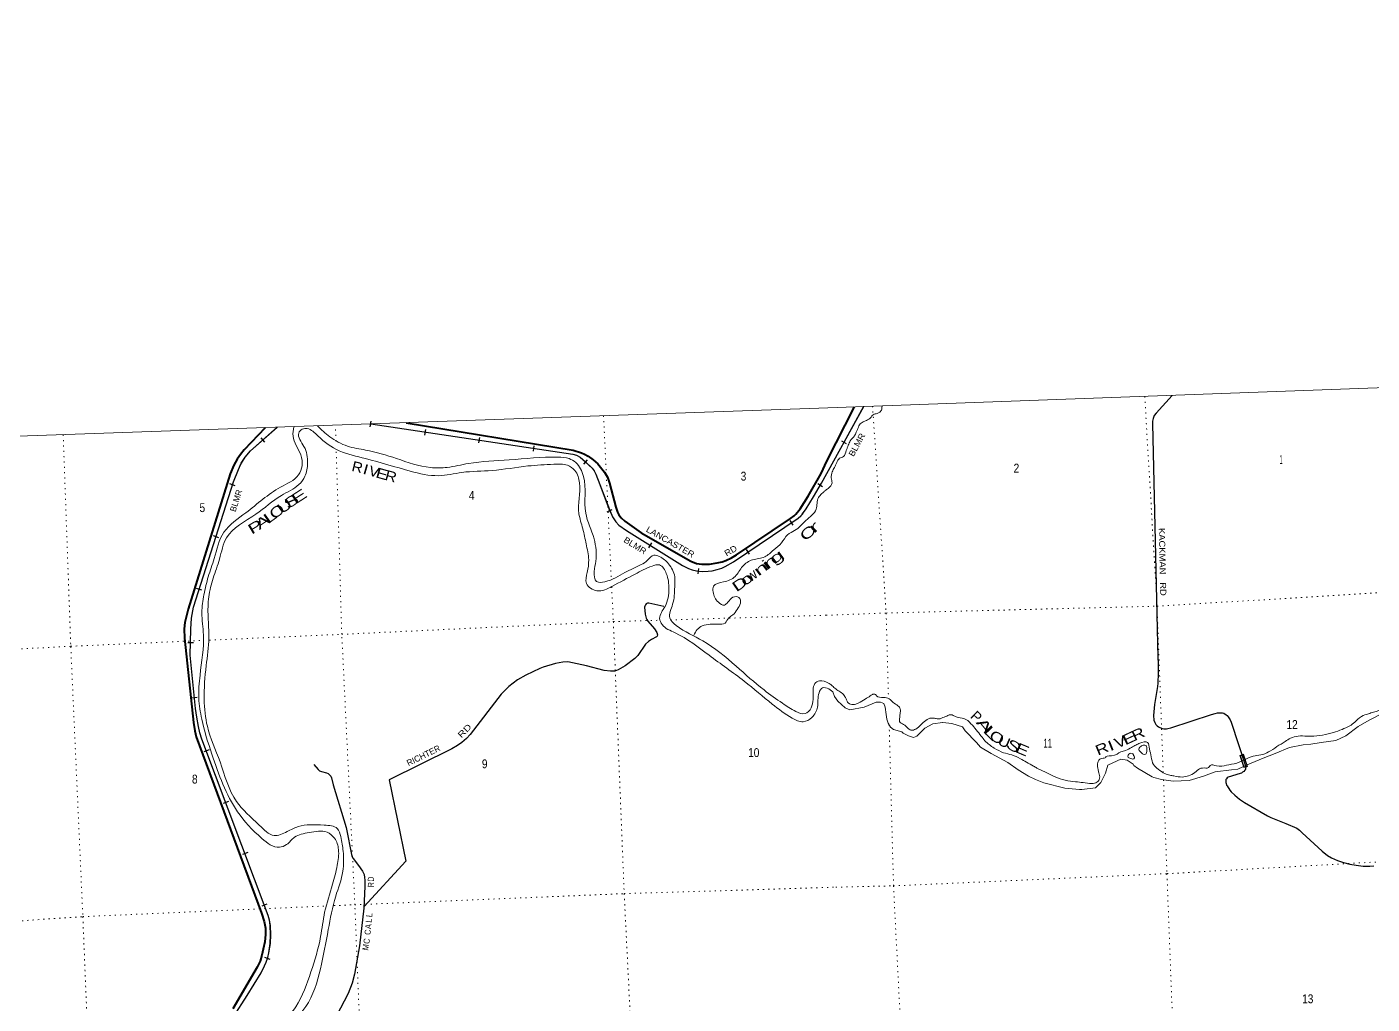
# Model space of a CAD drawing. Header units: feet. Extents: x 751810 to 1010326, y -353855 to -161247.
# Drawn here: x 798864 to 825315, y -180465 to -161247 of the extents above; entities that cross this region are included whole.
import ezdxf
from ezdxf.enums import TextEntityAlignment as Align

# ---------------------------------------------------------------- set-up
doc = ezdxf.new("R2010")
doc.units = ezdxf.units.FT
doc.header["$LTSCALE"] = 70
doc.linetypes.add('DOTTED', pattern=[1.5, 0.3, -1.2])
for name, color, linetype, lineweight in [('26', 7, 'Continuous', 40), ('29', 7, 'Continuous', 25), ('31', 7, 'Continuous', 13), ('34', 7, 'Continuous', 25), ('39', 7, 'Continuous', 13), ('4', 7, 'Continuous', 13), ('7', 7, 'DOTTED', 13)]:
    doc.layers.add(name, color=color, linetype=linetype, lineweight=lineweight)
for name, color, linetype in [('27', 7, 'Continuous'), ('30', 7, 'Continuous'), ('41', 7, 'Continuous')]:
    doc.layers.add(name, color=color, linetype=linetype)

msp = doc.modelspace()

# ---------------------------------------------------------------- linework, layer by layer
at = {"layer": '26'}
for points in [[(814480.7, -170028.26), (814591.12, -169785.13), (815134.28, -168718.36)], [(803549.61, -169130.25), (803138.46, -169564.16), (803061.02, -169656.19), (802999.3, -169747.37), (802934.63, -169865.01), (802861.58, -170038.76), (802037.71, -172696.06), (801970.29, -172957.55), (801954.35, -173084.07), (801962.54, -173269.71), (802137.55, -174929.23), (802165.98, -175089.92), (802193.29, -175209.44), (803474.21, -178675.7), (803529.82, -178839.85), (803552.54, -178973.39), (803553.33, -179098.67), (803539.53, -179239.41), (803512.18, -179383.96), (803484.22, -179502.58), (803447.52, -179619.25), (803391.99, -179738.59), (802914.03, -180555.99)], [(806324.33, -169032.14), (809603.48, -169573.81), (809771.53, -169620.89), (809830.32, -169647.36), (809900.86, -169691.48), (810000.8, -169762.07), (810087.1, -169838.11), (810222.21, -170003.41), (810280.04, -170103.24), (810318.48, -170220.1), (810441.72, -170693.65), (810475.51, -170792.93), (810501.96, -170842.93), (810551.93, -170904.69), (810619.97, -170968.45), (810943.84, -171198.95), (811921.87, -171755.43), (812028.95, -171797.33), (812137.71, -171812.03), (812284.67, -171812.03), (812435.54, -171789.46), (812534.52, -171764.97), (812605.06, -171741.45), (812720.4, -171688.98), (812819.63, -171629.68), (813882.01, -170912.08), (813949.81, -170863.52), (813982.15, -170831.16), (814069.97, -170721.7), (814226.34, -170477.87), (814480.7, -170028.26)]]:
    msp.add_lwpolyline(points, dxfattribs=at)
at = {"layer": '29'}
for points in [[(821385.64, -168493.64), (821067.2, -168840.77), (821031.87, -168891.72), (821009.01, -168948.91), (820996.54, -169001.93), (820994.01, -169048.95)], [(820994.01, -169048.95), (821093.29, -173379.71), (821104.93, -173635.04), (821106.9, -173632.98)], [(811385.84, -172648.45), (811096.12, -172579.74), (811069.97, -172579.23), (811043.12, -172592.66), (811024.33, -172611.46), (811012.65, -172636.4), (811009.11, -172657.19), (811022.12, -172793.53), (811040.44, -172872.01), (811053.52, -172902.21), (811072.8, -172932.45), (811204.12, -173081.51), (811252.51, -173159.42), (811263.24, -173199.71), (811255.19, -173228.49), (811247.14, -173240), (811144.12, -173294.61), (811083.39, -173334.01), (811030.1, -173383.1), (810876.62, -173610.93), (810820.32, -173667.08), (810627.83, -173815.2), (810492.82, -173890.03), (810423.03, -173914.2), (810342.28, -173920.28), (810213.64, -173903.46), (809870.26, -173812.34), (809593.55, -173750.35), (809501.92, -173735.64), (809402.95, -173736.92), (809256.9, -173765.96), (809013.71, -173841.67), (808951.97, -173863.16), (808672.65, -173994.94), (808512.84, -174089.74), (808337.24, -174220.41), (808187.55, -174370.54), (807578.05, -175164.47), (807510.44, -175238.43), (807413.03, -175318.12), (807333.27, -175378.1), (807218.67, -175444.94), (805989.21, -176053.41), (806315.63, -177651.55), (805492.91, -178548.47)], [(821104.93, -173635.04), (821109.09, -173782.68), (821109.09, -173954.24), (821100.78, -174150.75), (821092.46, -174216.25), (821034.27, -174569.76), (821017.64, -174786.02), (821025.95, -174879.6), (821042.58, -174927.43), (821063.36, -174964.85), (821088.3, -174991.89), (821117.4, -175014.76), (821183.92, -175043.87), (821221.33, -175048.03), (821269.13, -175048.03), (821300.31, -175043.88), (821354.35, -175031.4), (822156.64, -174769.38), (822229.38, -174749.64), (822275.11, -174739.24), (822331.23, -174736.11), (822370.72, -174737.16), (822397.74, -174745.48), (822443.47, -174773.54), (822468.41, -174791.23), (822487.11, -174816.18), (822522.45, -174877.52), (822543.23, -174922.23), (822831.1, -175800.28)], [(804504.24, -175755.25), (804588.46, -175852.19), (804620.23, -175876.78), (804658.26, -175892.48), (804756.28, -175914.49), (804785.77, -175928.75), (804805.9, -175946.2), (804837.78, -175985.21), (804850.19, -176012.01), (804887.81, -176152.44), (805142.14, -176992.46), (805250.16, -177552.47), (805277.41, -177604.01), (805382.07, -177740.25), (805462.23, -177850.62), (805492.65, -177916.61), (805505.18, -177974.18), (805510.55, -178025.21), (805507.95, -178154.26), (805491.89, -178575.31), (805406.91, -179316.98), (805305.31, -179877.63), (805258.22, -180053.2), (805183.2, -180259.48), (804495.85, -181570.83)], [(822831.1, -175800.28), (822829.02, -175836.15), (822823.82, -175849.67), (822815.51, -175862.67), (822791.61, -175888.14), (822769.78, -175904.26), (822745.88, -175920.37), (822724.06, -175929.21), (822487.11, -176004.07), (822466.32, -176016.03), (822449.7, -176031.62), (822440.34, -176050.34), (822437.23, -176074.77), (822440.34, -176108.56), (822444.5, -176127.28), (822454.89, -176156.39), (822466.32, -176174.59), (822516.21, -176255.16), (822545.31, -176291.03), (822617.02, -176358.09), (822707.43, -176432.44), (822804.08, -176497.42), (823257.19, -176762.54), (823326.81, -176794.26), (823617.8, -176914.87), (823833.96, -177006.37), (823884.88, -177043.27), (823942.04, -177097.86), (824332.79, -177459.69), (824439.84, -177539.22), (824518.82, -177587.05), (824635.22, -177639.03), (824752.64, -177680.11), (824876.32, -177711.81), (824998.95, -177732.61), (825142.36, -177749.24), (825268.1, -177750.81), (825350.21, -177745.08)]]:
    msp.add_lwpolyline(points, dxfattribs=at)
at = {"layer": '31'}
for p, q in [((822786.55, -175552.09), (822866.63, -175788.92)), ((822866.63, -175788.92), (822795.59, -175812.95))]:
    msp.add_line(p, q, dxfattribs=at)
msp.add_lwpolyline([(822795.59, -175812.95), (822715.51, -175576.12), (822786.55, -175552.09)], dxfattribs=at)
msp.add_lwpolyline([(822725.64, -175581.13), (822781.53, -175562.22), (822856.49, -175783.9), (822800.6, -175802.81)], close=True, dxfattribs=at)
at = {"layer": '34'}
for p, q in [((814487.61, -170221.42), (815318.65, -168711.76)), ((805616.62, -169110.04), (805632.97, -169000.64)), ((806690.11, -169273.07), (806706.45, -169163.67)), ((803541.47, -169413.06), (803467.76, -169330.59)), ((807750.93, -169428.93), (807767.28, -169319.53)), ((808824.41, -169591.96), (808840.76, -169482.56)), ((814879.18, -169386.75), (814976.26, -169439.76)), ((809811.78, -169844.22), (809886.62, -169762.77)), ((802958.98, -170269.57), (802853.59, -170236.01)), ((814413.83, -170229.18), (814510.91, -170282.19)), ((810274.01, -170784.99), (810374.54, -170738.86)), ((813933.18, -171042.65), (813871.37, -170950.92)), ((802636.15, -171292.02), (802530.75, -171258.46)), ((811091.56, -171489.62), (811150.07, -171395.75)), ((813074.41, -171618.36), (813012.61, -171526.63)), ((812065.67, -172005.25), (812076.61, -171895.18)), ((802304.22, -172325.84), (802198.83, -172292.28)), ((802137.24, -173361.42), (802026.66, -173358.98)), ((802211.85, -174436.63), (802101.77, -174447.44)), ((802444.63, -175463.53), (802341.11, -175502.49)), ((802824.62, -176480.66), (802721.1, -176519.61)), ((803204.72, -177483.24), (803101.2, -177522.2)), ((803584.71, -178500.37), (803481.19, -178539.32)), ((803648.22, -179586), (803543.86, -179549.35))]:
    msp.add_line(p, q, dxfattribs=at)
at = {"layer": '34', "lineweight": 13}
msp.add_line((814500.34, -170195.79), (815312.8, -168707.62), dxfattribs=at)
at = {"layer": '34'}
for points in [[(802928.24, -180716.59), (803195.78, -180296.9), (803468.3, -179846.93), (803535.06, -179714.37), (803568.61, -179640.03), (803599.76, -179551.34), (803620.16, -179459.7), (803650.09, -179274.34), (803656.59, -179104.46), (803650.08, -178921.74), (803633.31, -178811.45), (803609.77, -178721.97), (802304.48, -175253.55), (802266.08, -175128.67), (802237.28, -175002.61), (802203.7, -174821.36), (802178.01, -174650.65), (802074.77, -173599.46), (802086.01, -173089.81), (802100.55, -172872.22), (802140.17, -172661.08), (802926.71, -170190.98), (803026.52, -169951.1), (803079.33, -169826.21), (803156.18, -169710.87), (803262.7, -169585.47), (803782.2, -169121.2)], [(805623.6, -169055.87), (809598.32, -169649.74), (809669.9, -169670.9), (809739.67, -169708.21), (809845.04, -169800.63), (809979.72, -169924.38), (810020.63, -169978.54), (810052.32, -170041.53), (810316.77, -170741), (810380.45, -170879.79), (810445.12, -170977.89), (810502.57, -171043.91), (810655.74, -171153.64), (811758, -171840.67), (811874.31, -171898.13), (811943.76, -171924.49), (812028.44, -171944.05), (812144.96, -171955.64), (812261.65, -171952.21), (812339.03, -171943.65), (812437.25, -171919.68), (812525.92, -171888.51), (812593.91, -171860.52), (812760.81, -171763.81), (814032.02, -170907.37), (814079.89, -170865.46), (814100.21, -170842.13), (814110.98, -170828.96), (814134.93, -170797.21), (814184.03, -170722.11), (814331.04, -170487.7), (814486.7, -170222.09)]]:
    msp.add_lwpolyline(points, dxfattribs=at)
at = {"layer": '34', "lineweight": 13}
for points in [[(802929.2, -180717.13), (803196.71, -180297.48), (803469.26, -179847.46), (803536.05, -179714.84), (803569.63, -179640.44), (803600.82, -179551.64), (803621.24, -179459.91), (803651.19, -179274.45), (803657.69, -179104.46), (803651.18, -178921.64), (803634.39, -178811.23), (803610.82, -178721.64), (802305.52, -175253.19), (802267.14, -175128.39), (802238.36, -175002.39), (802204.78, -174821.18), (802179.1, -174650.51), (802075.87, -173599.42), (802087.11, -173089.86), (802101.64, -172872.36), (802141.24, -172661.35), (802927.74, -170191.36), (803027.53, -169951.53), (803080.3, -169826.73), (803157.06, -169711.53), (803263.49, -169586.24), (803782.93, -169122.02)], [(805623.44, -169056.96), (809598.08, -169650.82), (809669.48, -169671.92), (809739.04, -169709.12), (809844.31, -169801.45), (809978.9, -169925.12), (810019.69, -169979.12), (810051.31, -170041.97), (810315.75, -170741.42), (810379.49, -170880.33), (810444.24, -170978.56), (810501.82, -171044.73), (810655.13, -171154.55), (811757.46, -171841.63), (811873.87, -171899.14), (811943.44, -171925.54), (812028.26, -171945.14), (812144.92, -171956.74), (812261.73, -171953.31), (812339.22, -171944.74), (812437.56, -171920.74), (812526.31, -171889.54), (812594.4, -171861.51), (812761.39, -171764.74), (814032.69, -170908.24), (814080.67, -170866.24), (814101.05, -170842.84), (814111.85, -170829.64), (814135.83, -170797.84), (814184.96, -170722.7), (814331.98, -170488.27), (814487.65, -170222.65)]]:
    msp.add_lwpolyline(points, dxfattribs=at)
at = {"layer": '39'}
msp.add_line((822656.28, -175729.3), (822818.92, -175654.16), dxfattribs=at)
for points in [[(822855.39, -175758.69), (822673.67, -175841.92), (822548.64, -175860.53), (822229.91, -175897.91), (822002.6, -175979.52), (821721.13, -176066.37), (821401.92, -176081.62), (821174.05, -176046.52), (821020.46, -176007.72), (820988.05, -175996.37), (820698.96, -175827.81), (820631.48, -175774.99), (820618.72, -175743.08), (820498.48, -175667.3), (820375.46, -175647.94), (820301.85, -175681.8), (820120.86, -175768.4), (820071.96, -175920.45), (819981.57, -176105.63), (819875.36, -176210.66), (819610.78, -176242.8), (819562.61, -176245.9), (819272.6, -176218.23), (818860.26, -176110.8), (818694.08, -176048.14), (818559.95, -175980.73), (818354.2, -175854.56), (818154.15, -175714.17), (817826.63, -175534.39), (817614.94, -175412.38), (817538.58, -175321.53), (817310.43, -175091.21), (817260.5, -175013.85), (817047.99, -174946.19), (816874.75, -174927.96), (816868.72, -174928.1), (816674.36, -174954.62), (816519.5, -175040.63), (816363.77, -175197.18), (816300.47, -175224.69), (816196.66, -175192.03), (816093.83, -175136.74), (816066.81, -175109.21), (815907.44, -175062.16), (815847.78, -175019.56), (815796.89, -174938.72), (815773.75, -174861.56), (815761.95, -174771.94), (815741.61, -174624.96), (815710.92, -174553.73), (815646.49, -174527.23), (815565.68, -174528.83), (815326.58, -174622.78), (815042.35, -174675.48), (814951.07, -174637.29), (814807.5, -174505.69), (814743.24, -174416.58), (814711.12, -174326.74), (814631.94, -174267.46)], [(825890.04, -174271.69), (825883.8, -174444.91), (825871.97, -174455.24), (825711.29, -174551.45), (825528.6, -174742.74), (825258.33, -174881.66), (825042.03, -175007.3), (824800.82, -175187.83), (824601.93, -175282.88), (824311.38, -175321.64), (824111.03, -175350.31), (823960.69, -175367.79), (823688.43, -175416.2), (823411.69, -175535.15), (823172.5, -175625.07), (822935.54, -175725.01), (822855.39, -175758.69)]]:
    msp.add_lwpolyline(points, dxfattribs=at)
for points in [[(814494.7, -170423.2), (814536.14, -170392.14), (814555.79, -170371.57), (814619.05, -170323.86), (814694.96, -170211.46), (814680.83, -170117.18), (814700.27, -169995.99), (814742.65, -169912.52), (814788.73, -169814.88), (814845.17, -169731.09), (814918.74, -169695.22), (814974.47, -169579.25), (814995.37, -169524.44), (815035.39, -169424.92), (815054.59, -169384.24), (815136.97, -169291.81), (815171.49, -169216.57), (815196.5, -169165.69), (815236.64, -169072.21), (815305.71, -169014.3), (815371.38, -168984.64), (815454.68, -168934.46), (815487.82, -168887.42), (815565.45, -168853.47), (815623.26, -168832.04), (815666.43, -168784.78), (815675.95, -168760.41), (815679.37, -168706.6), (815688.62, -168698.68)], [(804112.03, -169109.45), (804096.18, -169296.32), (804247.14, -169665.53), (804274.36, -169879.95), (804203.86, -170057.44), (803852.02, -170298.83), (803169.1, -170801.02), (802737.85, -171184.67), (802545.78, -171703.55), (802430.53, -172059.07), (802344.1, -172414.6), (802303.48, -172764.52), (802336.09, -173202.16), (802267.93, -173995.42), (802244.78, -174449.03), (802300.88, -174860.03), (802502.56, -175551.87), (803004.36, -176681.36), (803486.23, -177208.39), (803829.65, -177379.87), (803970.62, -177326.78), (804126.66, -177182.61), (804413.15, -177092.37), (804764.69, -177084.46), (804913.4, -177204.19), (804991.09, -177424.95), (804967.22, -177735.69), (804875.08, -178109.14), (804718.45, -178659.87), (804639.75, -179135.5), (804449.78, -179832.27), (804148.9, -180518.72), (803928.45, -180781.81), (803540.6, -181028.44), (802760.5, -181509.78), (801853.68, -181989.39), (801565.51, -182150.12), (801537.66, -182219.5), (801571.57, -182393.44), (801521.08, -182628.62), (801350.49, -182940.32), (801144.27, -183450.47), (801155.15, -183778.16), (801261.6, -184138.82), (801267.58, -184500.88), (801179.3, -184990.93), (801097.3, -185609.56), (801086.7, -185895.71), (801082.62, -186378.87), (801093.41, -186885.67), (801183.85, -187369.65), (801354.87, -187858.93), (801479.8, -188231.05), (801534.65, -188490.82), (801666.61, -188772.12), (801769.11, -189195.31), (801793.64, -189450.07), (801779.64, -189573.32), (801687.06, -189691.18), (801381.75, -189820.29), (800714.24, -190181.08), (800097.67, -190501.9), (799807.5, -190602.32), (799582.19, -190718.65), (799195.89, -190890.77), (798877.2, -190980.09), (798460.85, -191155.23), (797909.64, -191264.52), (797526.43, -191347.98), (797097.29, -191501.43), (796611.74, -191590.37), (796054.44, -191637.48), (795035.98, -191539.24), (794546.62, -191573.98), (794255.31, -191640.22), (793824.98, -191757.48), (793550.44, -192086.81), (793428.52, -192410.95), (793465.21, -192850.46), (793561.5, -193086.69), (793638.38, -193343.7), (793721.09, -194079.51), (793712.4, -194605.09), (793701.47, -194760.43), (793633.37, -195010.29), (793351.54, -195362), (792757.35, -195994.01), (792655.94, -196088.02), (792632.58, -196050.58), (792658.96, -195997.36), (792600.65, -196057.7)], [(814631.94, -174267.46), (814508.85, -174243.79), (814439.7, -174340.73), (814408.94, -174625.55), (814301.02, -174826.44), (814126.91, -174910.85), (813911.46, -174839.68), (813520.39, -174565.16), (812970.78, -174116.91), (812276.26, -173603.14), (811608.31, -173162.93), (811353.64, -173000.51), (811305.46, -172881.39), (811412.18, -172644.31), (811487.12, -172297.61), (811436.96, -171997.43), (811302.64, -171826.89), (811156.65, -171849.97), (810824.17, -172008.18), (810367.85, -172251.1), (810073.13, -172335.58), (809867.33, -172191.62), (809882.28, -171975.77), (809910.15, -171725.26), (809859.65, -171415.03), (809795.43, -171115.32), (809719.29, -170820.04), (809729.4, -170215.92), (809638.87, -169971.45), (809492.7, -169867.74), (809226.7, -169848.59), (808715.19, -169882.07), (808010.49, -169970.41), (807418.72, -170008.62), (806956.46, -170072.63), (806402.66, -169982.76), (805520.03, -169737.01), (805006.32, -169583.39), (804586.48, -169289.73), (804376.66, -169145.91), (804276.59, -169159.37), (804208.71, -169234.13), (804311.96, -169498.3), (804383.07, -169823.93), (804331.37, -170083.3), (804212.14, -170246.35), (803867.53, -170463.33), (803363.14, -170832.67), (802789.39, -171292.91), (802651.42, -171713.15), (802526.57, -172087.9), (802440.14, -172453.03), (802426.9, -172848.88), (802442.58, -173260.93), (802388.36, -173808.18), (802350.2, -174475.64), (802411.85, -175000.85), (802661.03, -175700.8), (802983.57, -176478.79), (803433.25, -176944.53), (803723.45, -177148), (803982.29, -177072.79), (804196.09, -176972.95), (804709.82, -176945.44), (804965.3, -177011.23), (805034.96, -177171.88), (805082.65, -177458.06), (805077.58, -177850.69), (804935.16, -178344.58), (804790.04, -178999.58), (804634.79, -179773.66), (804345.75, -180514.05), (803990.09, -180882.36), (803667.9, -181108.65), (802883.11, -181630.4), (802323.77, -181919.08), (801812.97, -182155.81), (801677.21, -182244.95), (801650.29, -182342.46), (801698.34, -182457.56), (801730.58, -182641.63), (801618.38, -182834.62), (801447.66, -183081.93), (801323.66, -183404.13), (801290.77, -183685), (801353.45, -183938.47), (801405.7, -184180.21), (801337.83, -184800.38), (801284.08, -185361.71), (801275.75, -185595.45), (801251.51, -185713)], [(814628.25, -174152.51), (814448.09, -174108.99), (814357.39, -174162.39), (814325.24, -174284.24), (814321.47, -174473.55), (814284.77, -174639.83), (814165.82, -174750.53), (813983.56, -174710.43), (813722.87, -174548.22), (813358.38, -174286.89), (812810.17, -173820.48), (812152.33, -173321.56), (811633.69, -173019.18), (811506.13, -172870.55), (811561.52, -172601), (811602.52, -172261.49), (811601.88, -172060.25), (811480.82, -171804.74), (811299.18, -171661.98), (811189.75, -171635.51), (811066.44, -171736.3), (810944.61, -171820.94), (810622.17, -171978.81), (810230.11, -172159.17), (810067.06, -172152.64), (810018.36, -171957.06), (810049.84, -171754.73), (810015.15, -171315.15), (809851.56, -170807.5), (809809.54, -170086.41), (809654.99, -169814.21), (809525.34, -169737.34), (809304.45, -169708.52), (808345.25, -169759.79), (807549.6, -169833.11), (807129.98, -169909.75), (806800.39, -169912.9), (806133.14, -169736.31), (805524.46, -169567.81), (805166.11, -169491.42), (804818.2, -169306.01), (804576.94, -169093.98)], [(814494.84, -170423.1), (814430.9, -170501.01), (814382.22, -170730.09), (814182.66, -170956.24), (813960.01, -171152.98), (813822.05, -171236.16), (813700.61, -171393.24), (813548.39, -171531.24), (813372, -171668.05), (813134.71, -171726.43), (812937.98, -171855.88), (812789.76, -172054.12), (812560.16, -172162.55), (812365.98, -172247.63), (812357.6, -172358.61), (812460.85, -172562.4), (812581.26, -172616.67), (812647.8, -172562.09), (812745.07, -172464.19), (812865.82, -172468.14), (812893.65, -172579.9), (812827.37, -172702.91), (812744.49, -172810.38), (812664.03, -172869.46), (812590.99, -172970.56), (812461.01, -172991.08), (812298.29, -172994.59), (812140.52, -173026.11), (812046.4, -173097.74), (811974.88, -173210.89)], [(822818.92, -175654.16), (822974.72, -175587.27), (823128.95, -175563.67), (823278.41, -175505.95), (823440.91, -175401.66), (823607.48, -175299.29), (823712.61, -175236.54), (823860.37, -175192.95), (824037.28, -175195), (824109.63, -175195.38), (824342.29, -175174.03), (824556.21, -175122.91), (824723.71, -175062.78), (824874.95, -174994.97), (824973.8, -174920.28), (825103.98, -174808.67), (825243.49, -174755.21), (825341.25, -174722.81), (825532.32, -174638), (825604.08, -174519.65), (825623.55, -174491.04), (825652.57, -174440.07), (825672.13, -174415.48), (825714.62, -174428.61), (825784.24, -174304.27), (825763.17, -174077.33), (825716.29, -173865.06), (825743.68, -173739.66), (825773.83, -173648.42), (825771.04, -173521.69), (825725.59, -173373.79), (825714.9, -173253.28), (825669.88, -173125.49), (825565.86, -172964.82), (825514.64, -172829.12), (825546.91, -172651.29), (825524.39, -172541.11), (825525.62, -172414.29), (825552.74, -172276.83), (825569.31, -172208.03), (825635.84, -172126.03), (825698.75, -172062.22), (825806.11, -172009.48), (825904.28, -171995.19), (826081.53, -172013.33), (826311.41, -172048.39), (826515.93, -172118.24), (826625.64, -172172.11), (826752.57, -172277.93), (826921.54, -172467.32), (827051.58, -172623.37), (827171.01, -172753.51), (827295.34, -172923.78), (827418.36, -173126.28), (827481.28, -173245.62), (827512.74, -173305.28), (827610.29, -173445.97), (827711.55, -173572.49), (827809.59, -173735.3), (827916.19, -173922.08), (827989.73, -174067.33), (828092.94, -174282.36), (828194.46, -174420.95), (828258.53, -174592.58), (828320.41, -174756.21), (828349.31, -174882.35), (828376.6, -175026.64), (828435.32, -175138.01), (828438.07, -175262.73), (828451.8, -175338.89), (828465.93, -175433.17), (828523.49, -175582.81), (828595.3, -175649.61), (828698.76, -175693.57), (828770.54, -175667.8), (828835.65, -175521.42), (828879.26, -175311.14), (828926.65, -175181.26), (828980.42, -175067.35), (829028.4, -174873.06), (829003.02, -174724.71), (829049.75, -174564.66), (829104.33, -174396.39), (829260.9, -174296.25), (829274.91, -174293.92), (829386.29, -174241.1), (829481.83, -174198.69), (829593.79, -174172.01), (829764.99, -174097.71)], [(814628.25, -174152.51), (814681.99, -174190.54), (814747.64, -174251.45), (814835.35, -174309.85), (814919.25, -174378.39), (814944.15, -174414.05), (814971.33, -174461.74), (815015.28, -174541.25), (815114.51, -174575.24), (815212.32, -174544.86), (815345.22, -174465.38), (815448.35, -174402.68), (815487.99, -174377.63), (815513.93, -174369), (815552.31, -174378.19), (815570.92, -174401.92), (815710.32, -174435), (815817.41, -174460.76), (815897.34, -174531.41), (815991.24, -174597.72), (816036.85, -174661.09), (816032.91, -174755.77), (816028.52, -174830.33), (816024.22, -174908.92), (816101.79, -174963.52), (816185.83, -175038.1), (816246.93, -175074.96), (816342.99, -175056.69), (816439.65, -174974.01), (816538.19, -174885.24), (816645.68, -174838.54), (816732.33, -174848.66), (816742.41, -174850.45), (816822.85, -174852.66), (816846.69, -174840.04), (816950.3, -174799.47), (817044.18, -174773.2), (817076.63, -174786.55), (817137.6, -174817.38), (817289.01, -174848.17), (817427.95, -174951.7), (817531.04, -175070.13), (817628.24, -175194.73), (817702.59, -175285.62), (817882.59, -175428.48), (818069.51, -175520.86), (818230.57, -175565.33), (818399.68, -175638.19), (818517.74, -175705.96), (818660.12, -175783.25), (818723.32, -175824.09), (818822.81, -175870.15), (818916.23, -175914.33), (819080.79, -175995.14), (819281.25, -176063.07), (819484.84, -176090.67), (819631.96, -176109.49), (819803.19, -176127.76), (819905.15, -176103.33), (819957.62, -176021.64), (819943.22, -175915.3), (819925.73, -175851.29), (819916.37, -175791.13), (819928.26, -175692.25), (820025.32, -175627.67), (820081.21, -175610.3), (820079.16, -175608.34), (820189.06, -175579.7), (820376.34, -175505.03), (820468.16, -175476.8), (820585.4, -175415.79), (820670.8, -175369.58), (820746.38, -175333.66), (820900.78, -175318.1), (820937.76, -175446.07), (820973.36, -175602.25), (821014.84, -175752.25), (821107.27, -175842.74), (821239.87, -175932.33), (821337, -175962.34), (821419.75, -175978.58), (821582.99, -175999.05), (821707.05, -175974.11), (821830.22, -175908.94), (821923.08, -175836.41), (822043.34, -175821.62), (822101.41, -175812.26), (822130.66, -175771.35), (822257.48, -175780.56), (822450.14, -175768.16), (822656.28, -175729.3)], [(820883.97, -175467.41), (820859.72, -175552.49), (820813.43, -175549.51), (820764.2, -175504.33), (820727.16, -175464.91), (820734.44, -175430.54), (820765.96, -175401.65), (820797.57, -175376.78), (820827.57, -175370.07), (820859.88, -175377.39), (820880.37, -175395.04), (820887.46, -175443.18), (820883.97, -175467.41)], [(820623.08, -175575.94), (820641.78, -175603.69), (820632.49, -175638.12), (820590.39, -175643.09), (820549.91, -175629.92), (820521.43, -175614.46), (820520.37, -175566.18), (820551.89, -175537.29), (820596.04, -175534.29), (820620.72, -175559.89), (820623.08, -175575.94)]]:
    msp.add_spline(points, degree=3, dxfattribs=at)
at = {"layer": '4'}
msp.add_lwpolyline([(751809.62, -170897.82), (783122.91, -169842.15), (814434.73, -168743.41), (845745, -167601.59), (877053.68, -166416.71), (908360.69, -165188.77), (939665.99, -163917.76), (970969.51, -162603.69), (1002271.19, -161246.56), (1010326.19, -344125.92), (978772.94, -345493.95), (947217.84, -346818.58), (915660.96, -348099.8), (884102.33, -349337.62), (852542.04, -350532.02), (820980.12, -351683.01), (789416.81, -352794.88), (757851.71, -353854.74)], close=True, dxfattribs=at)
msp.add_lwpolyline([(751809.62, -170897.82), (783122.91, -169842.15), (814434.73, -168743.41), (845745, -167601.59), (877053.68, -166416.71), (908360.69, -165188.77), (939665.99, -163917.76), (970969.51, -162603.69), (1002271.19, -161246.56), (1010326.19, -344125.92), (978772.94, -345493.95), (947217.84, -346818.58), (915660.96, -348099.8), (884102.33, -349337.62), (852542.04, -350532.02), (820980.12, -351683.01), (789416.81, -352794.88), (757851.71, -353854.74)], close=True, dxfattribs=at)
at = {"layer": '7'}
for p, q in [((810202.78, -168894.42), (810355, -172103.2)), ((804940.35, -169395.09), (804930.82, -169081.46)), ((811518.8, -172909.1), (814580.52, -172818.1))]:
    msp.add_line(p, q, dxfattribs=at)
for points in [[(815492.63, -168705.53), (815760.2, -172773.53), (815805.41, -174456.59)], [(820844.22, -168513.17), (821087.05, -172639.23), (821207.88, -175914.28)], [(799578.08, -169270.1), (799726.56, -173439.72), (799962.89, -178744.92), (800182.02, -184076.87), (800409.05, -189404.53), (800434.54, -190328.93)], [(806119.61, -199865.19), (805968.35, -194579.24), (805745.81, -189205.14), (805523.74, -183845.12), (805312.58, -178510.88), (805055.7, -173192.29), (804945.13, -169552.47)], [(810362.3, -172257.05), (810394.82, -172942.51), (810608.52, -178292.76), (810870.89, -183595.06), (811080.9, -189015.87), (811246.68, -194315.42), (811456.17, -199659.77)], [(814580.52, -172818.1), (815760.2, -172773.53), (821087.05, -172639.23), (825535.46, -172370.34)], [(802452.1, -173307.26), (805055.7, -173192.29), (810394.82, -172942.51), (811307.38, -172915.39)], [(788313.5, -173920.35), (789106.78, -173882.96), (794460.34, -173705.14), (799724.16, -173427.73), (802322.49, -173312.99)], [(815819.18, -174969), (815904.35, -178139.74), (816171.24, -183420.66), (816428.83, -188517.75)], [(821213.06, -176054.53), (821281.13, -177899.66), (821482.35, -183210.24), (821712.93, -188576.51), (821934.72, -193908.76), (822178.16, -199220.4)], [(814771.83, -178165.29), (815904.35, -178139.74), (821281.13, -177899.66), (826558.24, -177605.48), (831881.58, -177402.84), (837286.75, -177174.2), (842633.35, -176932.79), (846083.35, -176707.61)], [(804902.24, -178528.83), (805312.58, -178510.88), (810608.52, -178292.76), (814771.83, -178165.29)], [(789259.59, -179271.76), (789313.65, -179269.66), (794681.6, -179101.42), (799962.89, -178744.92), (804748.56, -178535.55)]]:
    msp.add_lwpolyline(points, dxfattribs=at)

# ---------------------------------------------------------------- texts
at = {"layer": '27', "width": 1.1}
for s, rotation, p in [('LANCASTER', 330.361, (811025.89, -171165.1)), ('RD', 30.462, (812622.93, -171664.47))]:
    msp.add_text(s, height=120, rotation=rotation, dxfattribs=at).set_placement(p)
at = {"layer": '30', "width": 1.15}
msp.add_text('KACKMAN   RD', height=120, rotation=271.313, dxfattribs=at).set_placement((821119.77, -171103.21))
at = {"layer": '30'}
for s, rotation, width, p in [('RD', 45.568, 1.3, (807512.97, -175131.68)), ('D', 88.846, 0.65, (805686.66, -178004.93)), ('R', 87.816, 0.7, (805688.41, -178119.34)), ('L', 83.464, 0.9, (805648.03, -178827.88)), ('L', 83.464, 0.9, (805655.61, -178719.87)), ('C', 83.464, 0.75, (805624.34, -179058.02)), ('A', 83.464, 0.85, (805635.19, -178944.91)), ('M', 79.728, 0.8, (805582.97, -179357.55)), ('C', 79.728, 0.85, (805603.66, -179237.32))]:
    msp.add_text(s, height=120, rotation=rotation, dxfattribs=dict(at, width=width)).set_placement(p, align=Align.CENTER)
msp.add_text('RICHTER', height=120, rotation=26.331, dxfattribs=at).set_placement((806687.82, -175629.56), align=Align.CENTER)
at = {"layer": '34', "width": 1.1}
msp.add_text('BLMR', height=120, rotation=61.368, dxfattribs=at).set_placement((815118.93, -169708.71))
at = {"layer": '34'}
msp.add_text('BLMR', height=120, rotation=72.337, dxfattribs=at).set_placement((803033.14, -170581.84), align=Align.CENTER)
at = {"layer": '34', "width": 1.1}
msp.add_text('BLMR', height=120, rotation=328.065, dxfattribs=at).set_placement((810792.49, -171498.12), align=Align.CENTER)
at = {"layer": '41'}
for s, rotation, width, p in [('R', 346.582, 1.1, (805339.79, -170000.95)), ('I', 344.227, 1.3, (805500.74, -170043.9)), ('V', 344.227, 1.1, (805662.37, -170088.95)), ('E', 344.227, 1.3, (805819.88, -170133.38)), ('R', 344.654, 1.15, (805996.72, -170180.75)), ('E', 32.674, 1.7, (804267.47, -170562.37)), ('U', 36.027, 1.5, (803988.18, -170752.19)), ('S', 32.651, 1.6, (804114.57, -170660.95)), ('L', 35.399, 1.7, (803702.76, -170957.88)), ('O', 36.399, 1.4, (803837.78, -170855.46)), ('P', 30.875, 1.6, (803404.47, -171163.44)), ('A', 34.004, 1.55, (803551.35, -171065.8)), ('C', 40.29, 1.6, (814280.23, -171274.81)), ('r', 42.633, 2.15, (814405.54, -171158.83)), ('g', 36.969, 1.85, (813662.97, -171747.46)), ('n', 36.969, 1.8, (813354.7, -171979.51)), ('i', 36.969, 1.55, (813455.64, -171904.15)), ('n', 36.969, 1.8, (813536.23, -171844.64)), ('D', 34.376, 1.55, (812937.75, -172284.83)), ('o', 33.09, 1.55, (813067.96, -172186.22)), ('A', 309.967, 1.75, (817615.08, -175049.34)), ('L', 313.88, 2.05, (817753.86, -175199.94)), ('O', 326.196, 1.35, (817882.14, -175303.53)), ('E', 25.106, 1.5, (820580.07, -175322.71)), ('R', 24.467, 1.3, (820756.71, -175241.06)), ('U', 336.944, 1.2, (818041.02, -175396.53)), ('S', 330.183, 1.55, (818216.1, -175476.02)), ('E', 337.141, 1.45, (818399.62, -175551.06)), ('R', 22.614, 1.3, (820039.7, -175532.29)), ('I', 21.973, 1.45, (820214.95, -175473.63)), ('V', 21.618, 1.25, (820398.34, -175399.69))]:
    msp.add_text(s, height=200, rotation=rotation, dxfattribs=dict(at, width=width)).set_placement(p, align=Align.CENTER)
for s, rotation, p in [('w', 36.969, (813173.9, -172110.78)), ('P', 316.618, (817464.75, -174884.05))]:
    msp.add_text(s, height=200, rotation=rotation, dxfattribs=at).set_placement(p, align=Align.CENTER)
at = {"layer": '7'}
for s, width, p in [('1', 0.4, (823492.59, -169843.18)), ('2', 0.85, (818266.02, -170011.21)), ('12', 0.85, (823630.98, -175053.7)), ('11', 0.65, (818852.34, -175422.32)), ('13', 0.85, (823939.28, -180447.92))]:
    msp.add_text(s, height=175, dxfattribs=dict(at, width=width)).set_placement(p)
at = {"layer": '7', "width": 0.85}
for s, p in [('3', (812954.34, -170169.95)), ('4', (807609.71, -170547.44)), ('5', (802313.02, -170788.39)), ('10', (813155.93, -175606.01)), ('9', (807865.4, -175827.16)), ('8', (802164.92, -176127.38))]:
    msp.add_text(s, height=175, dxfattribs=at).set_placement(p, align=Align.CENTER)

doc.saveas('drawing.dxf')
